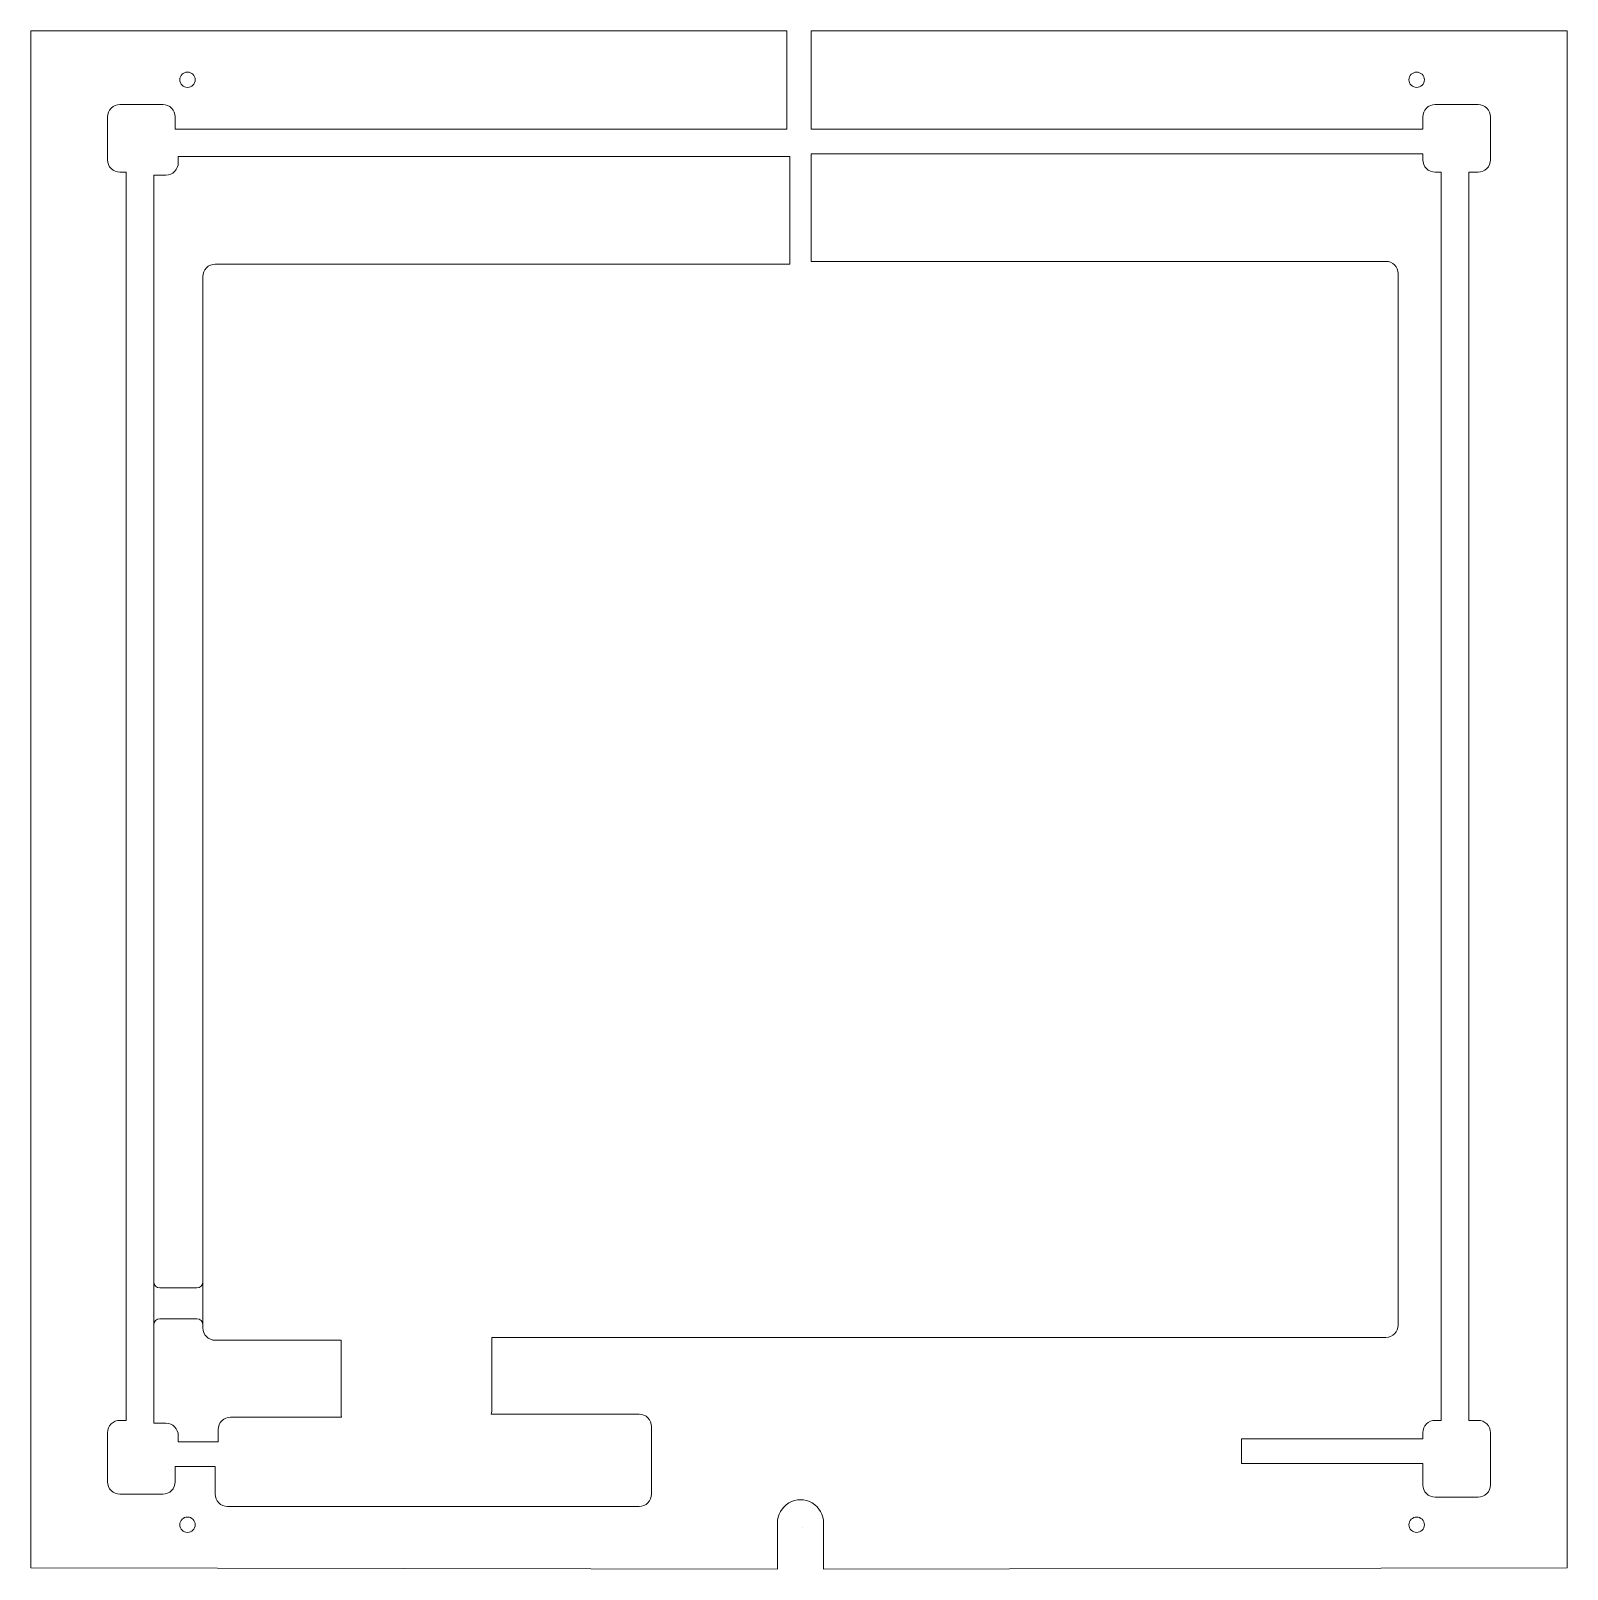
# Model space of a CAD drawing. Header units: millimetres. Extents: x -1 to 499, y 1 to 501.
import ezdxf

# ---------------------------------------------------------------- set-up
doc = ezdxf.new("R2010")
doc.units = ezdxf.units.MM
doc.layers.get('0').update_dxf_attribs({"lineweight": 5})

msp = doc.modelspace()

# ---------------------------------------------------------------- linework, layer by layer
for p, q in [((41, 92), (53, 92)), ((53, 82), (41, 82)), ((250, 14), (250, 14))]:
    msp.add_line(p, q)
for points in [[(-1, 0.94), (-1, 500.94), (245, 500.94), (245, 468.94), (46, 468.94), (46, 472.94, 0.414214), (42, 476.94), (28, 476.94, 0.414214), (24, 472.94), (24, 458.94, 0.414214), (28, 454.94), (30, 454.94), (30, 48.94), (28, 48.94, 0.414214), (24, 44.94), (24, 28.94, 0.414214), (28, 24.94), (42, 24.94, 0.414214), (46, 28.94), (46, 33.94), (59, 33.94), (59, 24.94, 0.414214), (63, 20.94), (197, 20.94, 0.414214), (201, 24.94), (201, 46.94, 0.414214), (197, 50.94), (148.87, 50.94, 0.063254), (149, 51.94), (149, 75.94), (440, 75.94, 0.414214), (444, 79.94), (444, 421.94, 0.414214), (440, 425.94), (253, 425.94), (253, 460.94), (452, 460.94), (452, 458.94, 0.414214), (456, 454.94), (458, 454.94), (458, 48.94), (456, 48.94, 0.414214), (452, 44.94), (452, 42.94), (393, 42.94), (393, 34.94), (452, 34.94), (452, 27.94, 0.414214), (456, 23.94), (470, 23.94, 0.414214), (474, 27.94), (474, 44.94, 0.414214), (470, 48.94), (467, 48.94), (467, 454.94), (470, 454.94, 0.414214), (474, 458.94), (474, 472.94, 0.414214), (470, 476.94), (456, 476.94, 0.414214), (452, 472.94), (452, 468.94), (253, 468.94), (253, 500.94), (499, 500.94), (499, 0.94), (257, 0.52), (257, 15.48, 1.018105), (242, 15.48), (242, 0.52)], [(55, 79), (55, 421, -0.414214), (59, 425), (246, 425), (246, 460), (47, 460), (47, 458, -0.414214), (43, 454), (39, 454), (39, 48), (43, 48, -0.414214), (47, 44), (47, 42), (60, 42), (60, 46, -0.414214), (64, 50), (100.13, 50, -0.063254), (100, 51), (100, 75), (59, 75, -0.414214)]]:
    msp.add_lwpolyline(points, format="xyb", close=True)
for centre in [(50, 485), (450, 485), (50, 15), (450, 15)]:
    msp.add_circle(centre, 2.5)
for centre, start, end in [((41, 94), 180, 270), ((53, 94), 270, 0), ((41, 80), 90, 180), ((53, 80), 0, 90)]:
    msp.add_arc(centre, 2, start, end)

doc.saveas('drawing.dxf')
